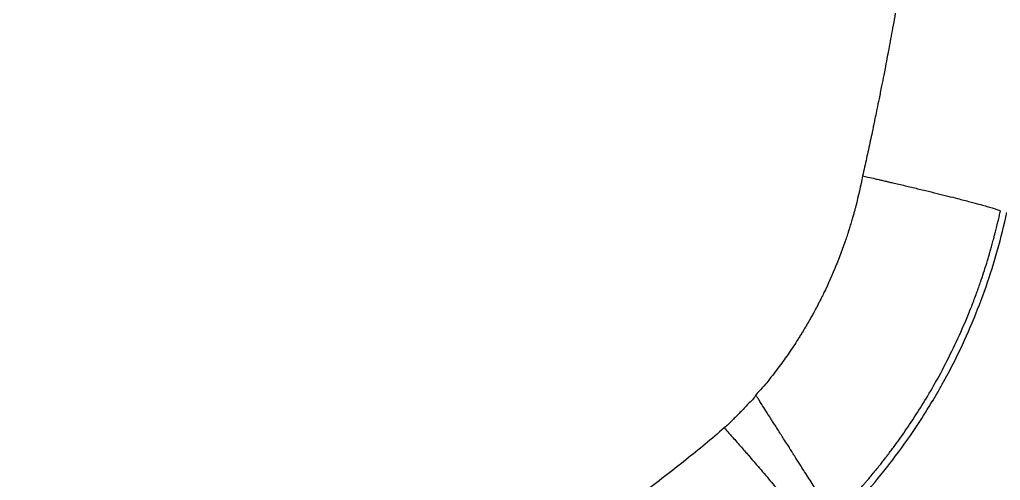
# Model space of a CAD drawing. Header units: millimetres. Extents: x 1145859089 to 1147511753, y -1047484727 to -1047247487.
# Drawn here: x 1146328597.6 to 1146328740.4, y -1047439451 to -1047439384 of the extents above; entities that cross this region are included whole.
import ezdxf
from ezdxf.xclip import XClip

# ---------------------------------------------------------------- set-up
doc = ezdxf.new("R2010")
doc.units = ezdxf.units.MM
doc.header["$LTSCALE"] = 100
doc.header["$MEASUREMENT"] = 0
doc.header["$XCLIPFRAME"] = 2
doc.linetypes.add('CENTERX2', pattern=[4, 2.5, -0.5, 0.5, -0.5])
doc.layers.get('0').update_dxf_attribs({"linetype": 'CONTINUOUS'})
for name, color, linetype in [('L-지중매입', 3, 'CENTERX2'), ('XREF', 135, 'CONTINUOUS'), ('단지배치도$0$W240910', 135, 'CONTINUOUS')]:
    doc.layers.add(name, color=color, linetype=linetype)

# ---------------------------------------------------------------- blocks, each defined once
blk = doc.blocks.new('단지배치도$0$zw$9902')
at = {"layer": '단지배치도$0$W240910'}
for radius in [11431.38, 11931.38]:
    blk.add_arc((57394.29, -57699.4), radius, 251.62775, 321.418131, dxfattribs=at)
at = {"layer": '단지배치도$0$W240910', "linetype": 'ByBlock', "ltscale": 20}
for centre, radius, start, end in [((59978.58, -68023.38), 91.22, 330.1206, 331.1557), ((59979.71, -68024.04), 89.91, 329.1563, 330.1205)]:
    blk.add_arc(centre, radius, start, end, dxfattribs=at)
for points, knots in [([(60052.29, -68008.88), (60052.06, -68010.1), (60051.69, -68012.45), (60051.08, -68015.83), (60050.51, -68018.92), (60050.07, -68021.2), (60049.73, -68022.97), (60049.44, -68024.44), (60049.11, -68026.1), (60048.8, -68027.61), (60048.56, -68028.79), (60048.38, -68029.62), (60048.23, -68030.35), (60048.05, -68031.22), (60047.81, -68032.35), (60047.54, -68033.62), (60047.26, -68034.89), (60046.98, -68036.16), (60046.78, -68037.01), (60046.7, -68037.43)], [0, 0, 0, 0, 3.727966, 7.160478, 10.29711, 13.137388, 14.121714, 15.731792, 17.632242, 19.180911, 20.377958, 21.223552, 21.745349, 22.595576, 23.897695, 25.199644, 26.501416, 27.803016, 29.104454, 29.104454, 29.104454, 29.104454]), ([(60046.7, -68037.43), (60046.38, -68038.91), (60046.04, -68040.53), (60045.57, -68042.31), (60045.43, -68042.83), (60045.27, -68043.4), (60045.07, -68044.08), (60044.86, -68044.78), (60044.66, -68045.42), (60044.51, -68045.9), (60044.37, -68046.3), (60044.23, -68046.73), (60044, -68047.4), (60043.56, -68048.63), (60042.6, -68051.09), (60041.58, -68053.4), (60040.69, -68055.19), (60040.38, -68055.81), (60040.1, -68056.34), (60039.86, -68056.8), (60039.62, -68057.25), (60039.39, -68057.66), (60039.13, -68058.12), (60038.87, -68058.58), (60038.57, -68059.11), (60038.25, -68059.63), (60037.94, -68060.16), (60037.62, -68060.67), (60037.19, -68061.36), (60036.64, -68062.2), (60035.96, -68063.2), (60035.27, -68064.19), (60034.54, -68065.2), (60033.81, -68066.16), (60032.99, -68067.18), (60032.44, -68067.93), (60030.72, -68069.72), (60031.17, -68069.35)], [0, 0, 0, 0, 4.518138, 4.98761, 5.519291, 6.113066, 6.768875, 7.649409, 8.317802, 8.774307, 9.159361, 9.580814, 10.143028, 11.268688, 13.525753, 18.051297, 18.832091, 19.524161, 20.127712, 20.643007, 21.07032, 21.66195, 22.040052, 22.651282, 23.261655, 23.871211, 24.480004, 25.088098, 25.695569, 26.903457, 28.109964, 29.315847, 30.522095, 31.839608, 33.002428, 34.150196, 35.90749, 35.90749, 35.90749, 35.90749]), ([(60046.7, -68037.43), (60046.95, -68037.49), (60047.56, -68037.63), (60048.4, -68037.82), (60049.17, -68038), (60049.72, -68038.12), (60050.18, -68038.23), (60050.68, -68038.35), (60051.36, -68038.51), (60052.5, -68038.77), (60054.02, -68039.13), (60055.8, -68039.56), (60057.49, -68039.97), (60059.05, -68040.36), (60060.35, -68040.69), (60061.41, -68040.96), (60062.28, -68041.19), (60063.18, -68041.43), (60064.08, -68041.67), (60064.95, -68041.92), (60065.66, -68042.12), (60066.22, -68042.34), (60066.64, -68042.41), (60066.75, -68042.55)], [0, 0, 0, 0, 0.77239, 1.882234, 2.593554, 3.1513, 3.549162, 4.013506, 4.708113, 5.641626, 7.517969, 9.389761, 11.140689, 12.746223, 14.190557, 15.15895, 16.055317, 16.875233, 17.955021, 18.849888, 19.589823, 20.156184, 20.706385, 20.706385, 20.706385, 20.706385]), ([(60056.82, -68068.34), (60057.5, -68067.16), (60058.8, -68064.76), (60060.59, -68061.09), (60061.86, -68058.17), (60062.77, -68055.88), (60063.36, -68054.3), (60063.93, -68052.67), (60064.39, -68051.3), (60064.68, -68050.36), (60064.9, -68049.67), (60065.06, -68049.14), (60065.23, -68048.53), (60065.42, -68047.89), (60065.62, -68047.16), (60065.81, -68046.43), (60066, -68045.7), (60066.2, -68044.94), (60066.4, -68044.1), (60066.59, -68043.28), (60066.7, -68042.77), (60066.75, -68042.55)], [0, 0, 0, 0, 4.079477, 8.173509, 12.258182, 13.624922, 15.556668, 17.341206, 18.787337, 19.89692, 20.299669, 20.957982, 21.543963, 22.208089, 22.963843, 23.808245, 24.467429, 25.2359, 26.153896, 27.076101, 27.737024, 27.737024, 27.737024, 27.737024]), ([(60058.48, -68067.39), (60059.12, -68066.24), (60060.6, -68063.41), (60062.7, -68058.81), (60064.71, -68053.57), (60066.39, -68048.23), (60067.3, -68044.6), (60067.69, -68042.77)], [0, 0, 0, 0, 3.957199, 9.561944, 15.166688, 20.771431, 26.376179, 26.376179, 26.376179, 26.376179]), ([(60042.44, -68087.06), (60042.53, -68086.97), (60042.72, -68086.78), (60043.11, -68086.39), (60043.52, -68085.97), (60043.94, -68085.54), (60044.26, -68085.19), (60044.58, -68084.86), (60044.94, -68084.47), (60045.31, -68084.07), (60045.69, -68083.65), (60046.08, -68083.21), (60046.44, -68082.81), (60046.77, -68082.42), (60047.07, -68082.08), (60047.52, -68081.56), (60048.06, -68080.91), (60048.66, -68080.18), (60049.18, -68079.54), (60049.63, -68078.97), (60049.98, -68078.52), (60050.26, -68078.15), (60050.5, -68077.85), (60050.73, -68077.54), (60050.95, -68077.24), (60051.18, -68076.93), (60051.41, -68076.63), (60052.13, -68075.64), (60053.39, -68073.84), (60055.13, -68071.18), (60056.27, -68069.29), (60056.82, -68068.34)], [0, 0, 0, 0, 0.364712, 0.816026, 1.647545, 2.136878, 2.616944, 3.07875, 3.515096, 4.197461, 4.704629, 5.225353, 5.952016, 6.317413, 6.772418, 7.31695, 8.384317, 9.28608, 10.155054, 10.858087, 11.4787, 11.864184, 12.245075, 12.625956, 13.006823, 13.387674, 13.768505, 14.149315, 17.056546, 20.361245, 23.674338, 23.674338, 23.674338, 23.674338]), ([(60031.17, -68069.35), (60030.87, -68069.81), (60030, -68070.59), (60029.25, -68071.46), (60028.84, -68071.87)], [0, 0, 0, 0, 1.67337, 3.440113, 3.440113, 3.440113, 3.440113]), ([(60040.14, -68083.44), (60039.93, -68083.11), (60039.51, -68082.45), (60038.88, -68081.47), (60038.29, -68080.54), (60037.79, -68079.75), (60037.36, -68079.08), (60037.03, -68078.56), (60036.73, -68078.08), (60036.44, -68077.63), (60036.11, -68077.1), (60035.69, -68076.44), (60035.23, -68075.73), (60034.76, -68074.99), (60034.35, -68074.34), (60033.96, -68073.73), (60033.61, -68073.19), (60033.23, -68072.58), (60032.74, -68071.81), (60032.22, -68071), (60031.77, -68070.29), (60031.45, -68069.78), (60031.26, -68069.49), (60031.17, -68069.35)], [0, 0, 0, 0, 1.179301, 2.342456, 3.506143, 4.473842, 5.160793, 5.879994, 6.325824, 6.855944, 7.496249, 8.18678, 9.210974, 10.025851, 10.82309, 11.530409, 12.18399, 12.757494, 13.698048, 14.901772, 15.656142, 16.207344, 16.706154, 16.706154, 16.706154, 16.706154]), ([(60040.2, -68090.6), (60041.58, -68089.34), (60044.26, -68086.73), (60048.04, -68082.59), (60051.55, -68078.21), (60054.49, -68074.04), (60056.21, -68071.3), (60056.91, -68070.13)], [0, 0, 0, 0, 5.604425, 11.208847, 16.813268, 22.417692, 26.509652, 26.509652, 26.509652, 26.509652]), ([(60028.84, -68071.87), (60028.48, -68072.25), (60027.72, -68072.99), (60026.96, -68073.73), (60026.56, -68074.09)], [0, 0, 0, 0, 1.552487, 3.184526, 3.184526, 3.184526, 3.184526]), ([(60026.56, -68074.09), (60024.72, -68075.69), (60020.82, -68078.89), (60015.06, -68083.37), (60011.08, -68086.15), (60009.26, -68087.45)], [0, 0, 0, 0, 7.294095, 15.152219, 21.860712, 21.860712, 21.860712, 21.860712]), ([(60026.56, -68074.09), (60026.98, -68074.62), (60027.9, -68075.59), (60029.18, -68077.06), (60030.3, -68078.34), (60031.27, -68079.46), (60032.13, -68080.47), (60032.99, -68081.47), (60033.9, -68082.55), (60034.84, -68083.66), (60035.79, -68084.81), (60036.65, -68085.86), (60037.42, -68086.82), (60038.07, -68087.65), (60038.46, -68088.18), (60038.64, -68088.41)], [0, 0, 0, 0, 2.033653, 3.997936, 5.842594, 7.124382, 8.466422, 9.808844, 11.093688, 12.698846, 14.169551, 15.553294, 16.788003, 17.853596, 18.737237, 18.737237, 18.737237, 18.737237])]:
    blk.add_open_spline(points, degree=3, knots=knots, dxfattribs=at)
blk = doc.blocks.new('단지배치도')
blk.add_blockref('단지배치도$0$zw$9902', (141034.19, 142437.16))

msp = doc.modelspace()

# ---------------------------------------------------------------- linework, layer by layer
at = {"layer": 'L-지중매입', "ltscale": 2}
msp.add_arc((1146292364.149594, -1047402174.186541, 0), 45716.750817, 303.4822833292, 333.0437788935, dxfattribs=at)

# ---------------------------------------------------------------- block references
at = {"layer": 'XREF'}
ref = msp.add_blockref('단지배치도', (1146127639.433663, -1047513806.462535), dxfattribs=at)
XClip(ref).set_block_clipping_path([(72982.4064819524, 34919.7593965298), (360382.4067475507, 255319.7593436697)])

doc.saveas('drawing.dxf')
